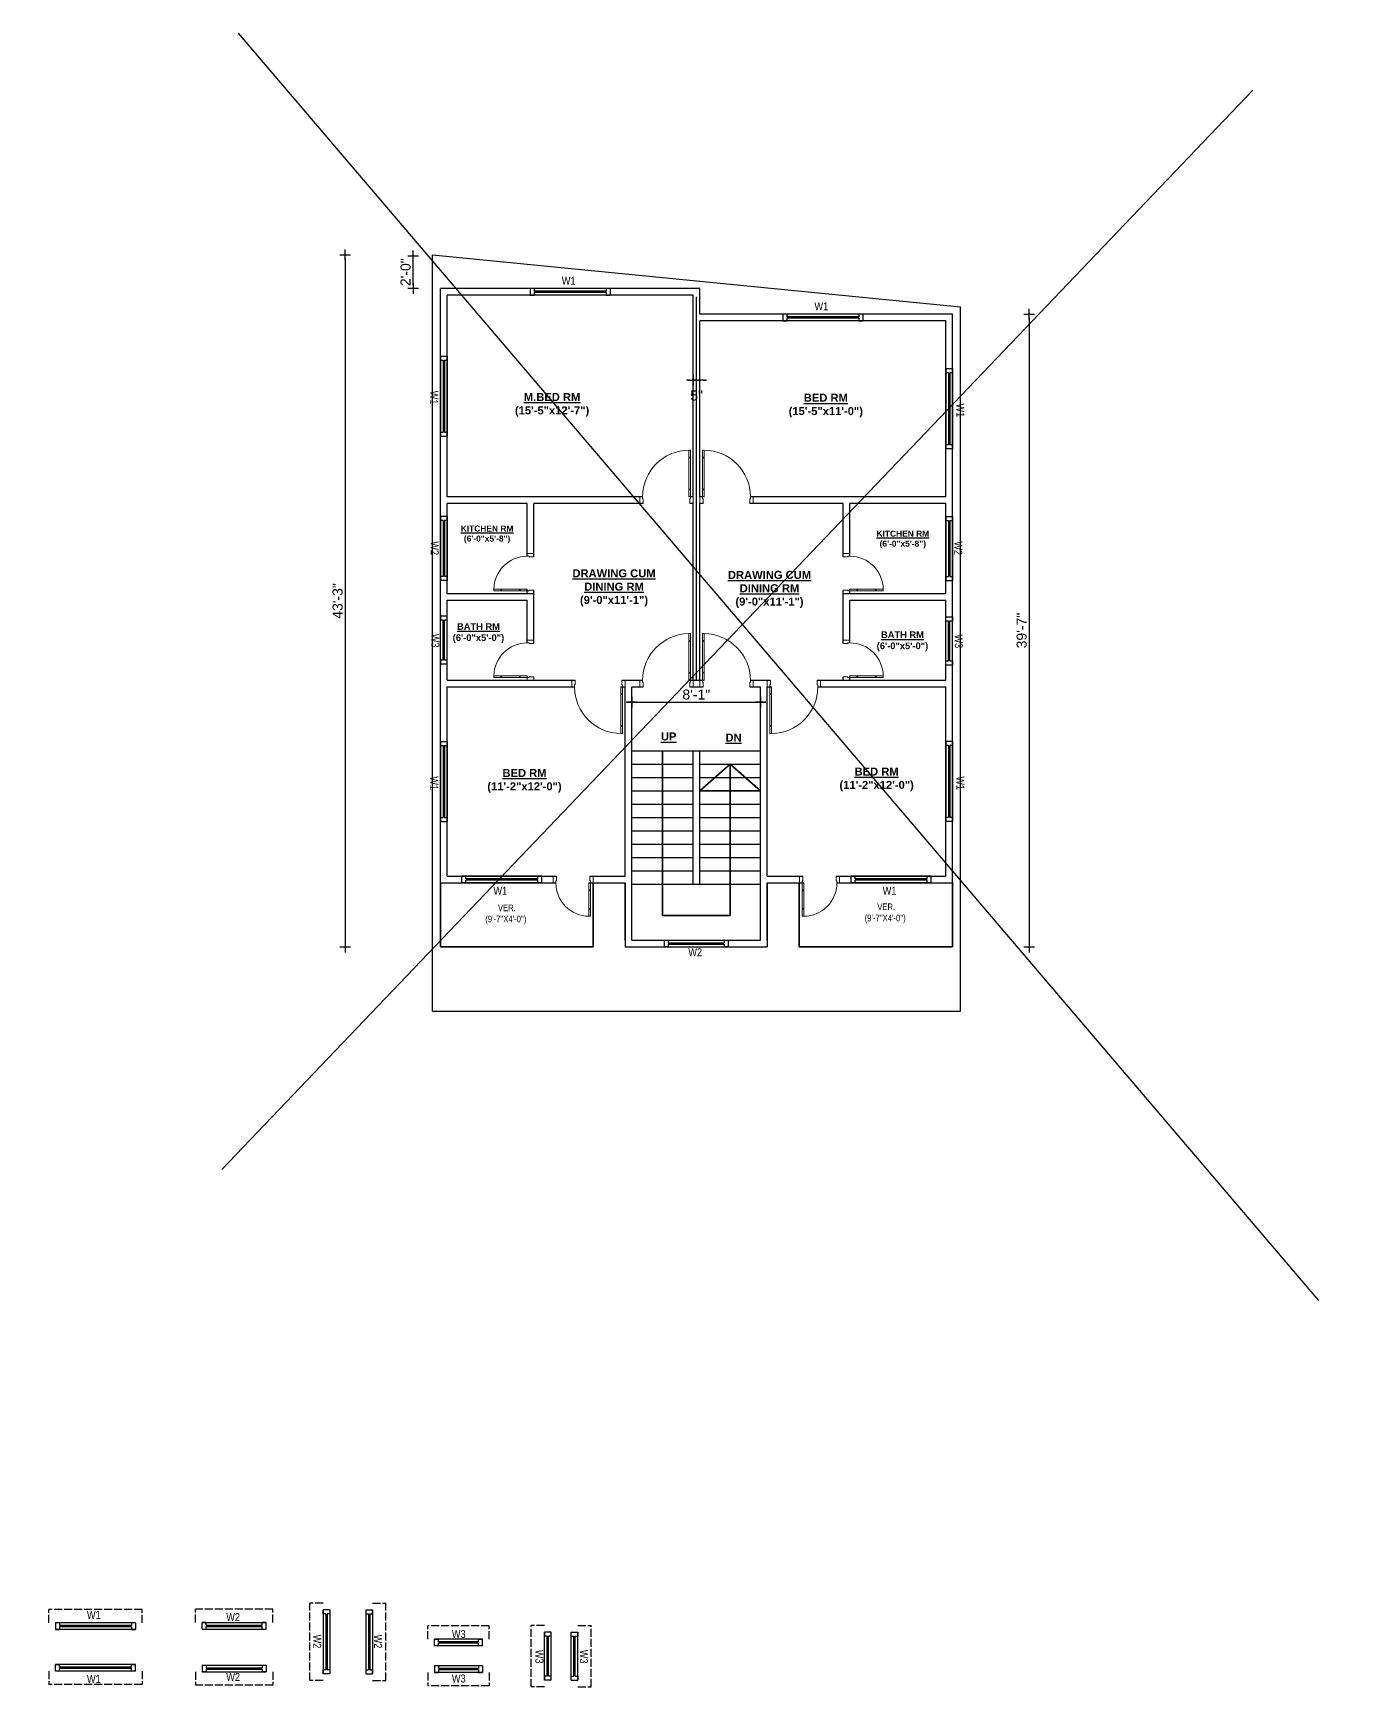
# Model space of a CAD drawing. Header units: inches. Extents: x -4010 to 92088, y -38563 to -1318.
# Drawn here: x 81017 to 81997, y -33959 to -32719 of the extents above; entities that cross this region are included whole.
import ezdxf

# ---------------------------------------------------------------- set-up
doc = ezdxf.new("R2010")
doc.units = ezdxf.units.IN
doc.header["$MEASUREMENT"] = 0
doc.header["$PDMODE"] = 99
doc.linetypes.add('ACAD_ISO02W100', pattern=[15, 12, -3])
for name, color, linetype, lineweight in [('1-FOUNDATION DIM', 31, 'Continuous', 5), ('door', 132, 'Continuous', 15), ('R0D', 1, 'Continuous', 35)]:
    doc.layers.add(name, color=color, linetype=linetype, lineweight=lineweight)
for name, color, linetype in [('Brick wall', 3, 'Continuous'), ('Rod', 1, 'Continuous'), ('SUN LIGHT', 8, 'ACAD_ISO02W100'), ('TEX', 7, 'Continuous'), ('wall', 3, 'Continuous'), ('WINDOOR', 7, 'Continuous')]:
    doc.layers.add(name, color=color, linetype=linetype)
doc.styles.add('ARIAL', font='arial.ttf')
doc.styles.get("Standard").update_dxf_attribs({"font": 'ARIALN.TTF'})
doc.dimstyles.new('3-8', dxfattribs={"dimscale": 1.25, "dimtxt": 6, "dimasz": 2, "dimexe": 0.18, "dimexo": 6, "dimgap": 0, "dimtad": 0, "dimdec": 0, "dimzin": 3, "dimdsep": 46, "dimlunit": 3, "dimtxsty": 'ARIAL', "dimblk": 'DD', "dimcen": 1, "dimse1": 1, "dimse2": 1, "dimclrd": 256, "dimclrt": 256, "dimadec": 0, "dimazin": 0, "dimtfac": 0.5, "dimtdec": 0, "dimtmove": 2, "dimatfit": 0, "dimfxl": 0.18, "dimtvp": 0.75, "dimfrac": 1, "dimtolj": 1, "dimtzin": 0, "dimarcsym": 0})

# ---------------------------------------------------------------- blocks, each defined once
blk = doc.blocks.new('DD')
for p, q in [((-1.6, 0), (1.6, 0)), ((0, 1.6), (0, -1.6))]:
    blk.add_line(p, q)
at = {"const_width": 0.3}
blk.add_lwpolyline([(-0.15, 0, 1), (0.15, 0, 1)], format="xyb", close=True, dxfattribs=at)
blk = doc.blocks.new('*D1272')
at = {"layer": 'Defpoints', "color": 0}
for p in [(81511.7, -32935), (81516.7, -32935), (81511.7, -32979.5)]:
    blk.add_point(p, dxfattribs=at)
at = {"layer": 'wall', "lineweight": -2}
for p, q in [((81509.2, -32979.5), (81506.7, -32979.5)), ((81516.7, -32979.5), (81511.7, -32979.5)), ((81519.2, -32979.5), (81521.7, -32979.5))]:
    blk.add_line(p, q, dxfattribs=at)
at = {"layer": 'wall', "lineweight": -2, "xscale": 2.5, "yscale": 2.5, "zscale": 2.5}
blk.add_blockref('DD', (81511.7, -32979.5), dxfattribs=at)
at = {"layer": 'wall', "lineweight": -2, "xscale": 2.5, "yscale": 2.5, "zscale": 2.5, "rotation": 180}
blk.add_blockref('DD', (81516.7, -32979.5), dxfattribs=at)
at = {"layer": 'wall', "insert": (81514.2, -32991.1), "char_height": 7.5, "attachment_point": 5, "style": 'ARIAL'}
blk.add_mtext('\\A1;5"', dxfattribs=at)
blk = doc.blocks.new('*D1273')
at = {"layer": 'Defpoints', "color": 0}
for p in [(81706.2, -32930), (81706.2, -33404.6), (81763.7, -33404.6)]:
    blk.add_point(p, dxfattribs=at)
at = {"layer": 'wall', "lineweight": -2}
blk.add_line((81763.7, -32932.5), (81763.7, -33402.1), dxfattribs=at)
at = {"layer": 'wall', "lineweight": -2, "xscale": 2.5, "yscale": 2.5, "zscale": 2.5}
for p, rotation in [((81763.7, -32930), 90), ((81763.7, -33404.6), 270)]:
    blk.add_blockref('DD', p, dxfattribs=dict(at, rotation=rotation))
at = {"layer": 'wall', "insert": (81758, -33167.3), "char_height": 7.5, "attachment_point": 5, "rotation": 90, "style": 'ARIAL'}
blk.add_mtext('\\A1;39\'-7"', dxfattribs=at)
blk = doc.blocks.new('*D1274')
at = {"layer": 'Defpoints', "color": 0}
for p in [(81316.2, -32885.6), (81250.8, -33404.6), (81322.2, -33404.6)]:
    blk.add_point(p, dxfattribs=at)
at = {"layer": 'wall', "lineweight": -2}
blk.add_line((81250.8, -32888.1), (81250.8, -33402.1), dxfattribs=at)
at = {"layer": 'wall', "lineweight": -2, "xscale": 2.5, "yscale": 2.5, "zscale": 2.5}
for p, rotation in [((81250.8, -32885.6), 90), ((81250.8, -33404.6), 270)]:
    blk.add_blockref('DD', p, dxfattribs=dict(at, rotation=rotation))
at = {"layer": 'wall', "insert": (81245, -33145.1), "char_height": 7.5, "attachment_point": 5, "rotation": 90, "style": 'ARIAL'}
blk.add_mtext('\\A1;43\'-3"', dxfattribs=at)
blk = doc.blocks.new('*D1275')
at = {"layer": 'Defpoints', "color": 0}
for p in [(81301.8, -32886.4), (81324.6, -32886.4), (81322.2, -32910.9)]:
    blk.add_point(p, dxfattribs=at)
at = {"layer": 'wall', "lineweight": -2}
blk.add_line((81301.8, -32908.4), (81301.8, -32888.9), dxfattribs=at)
at = {"layer": 'wall', "lineweight": -2, "xscale": 2.5, "yscale": 2.5, "zscale": 2.5}
for p, rotation in [((81301.8, -32886.4), 90), ((81301.8, -32910.9), 270)]:
    blk.add_blockref('DD', p, dxfattribs=dict(at, rotation=rotation))
at = {"layer": 'wall', "insert": (81296, -32898.6), "char_height": 7.5, "attachment_point": 5, "rotation": 90, "style": 'ARIAL'}
blk.add_mtext('\\A1;2\'-0"', dxfattribs=at)
blk = doc.blocks.new('W-1')
at = {"layer": 'WINDOOR'}
for p, q in [((-60, 0), (-60, -5)), ((-60, 0), (-57, 0)), ((-60, 0), (0, 0)), ((-57, 0), (-57, -2)), ((-3, 0), (-3, -2)), ((0, 0), (0, -5)), ((-57, -5), (-60, -5)), ((-60, -5), (0, -5)), ((-57, -2), (-3, -2)), ((-57, -3), (-57, -5)), ((-57, -3), (-3, -3)), ((-56, -2), (-56, -3)), ((-4, -2), (-4, -3)), ((-3, -3), (-3, -5)), ((0, -5), (-3, -5))]:
    blk.add_line(p, q, dxfattribs=at)
blk = doc.blocks.new('W-3FT')
at = {"layer": 'WINDOOR'}
for p, q in [((-36, 0), (-36, -5)), ((-36, 0), (-33, 0)), ((-36, 0), (0, 0)), ((-33, 0), (-33, -2)), ((-3, 0), (-3, -2)), ((0, 0), (0, -5)), ((-33, -5), (-36, -5)), ((-36, -5), (0, -5)), ((-33, -2), (-3, -2)), ((-33, -3), (-33, -5)), ((-33, -3), (-3, -3)), ((-32, -2), (-32, -3)), ((-4, -2), (-4, -3)), ((-3, -3), (-3, -5)), ((0, -5), (-3, -5))]:
    blk.add_line(p, q, dxfattribs=at)
blk = doc.blocks.new("Windoo 4'")
at = {"layer": 'WINDOOR'}
for p, q in [((24, 5), (-24, 5)), ((-24, 5), (-24, 0)), ((24, 0), (-24, 0)), ((-24, 0), (-21, 0)), ((-21, 5), (-21, 3)), ((21, 3), (-21, 3)), ((21, 2), (-21, 2)), ((-21, 2), (-21, 0)), ((-20, 3), (-20, 2)), ((20, 3), (20, 2)), ((24, 5), (21, 5)), ((21, 5), (21, 3)), ((21, 2), (21, 0)), ((21, 0), (24, 0)), ((24, 5), (24, 0))]:
    blk.add_line(p, q, dxfattribs=at)
blk = doc.blocks.new('D40')
at = {"layer": 'door'}
for p, q in [((2, 5), (2, 40)), ((3.2, 40), (2, 40)), ((3.2, 5), (3.2, 40)), ((2.4, 34), (2, 34)), ((2.4, 34), (2.4, 34.7)), ((2.9, 34.7), (2.4, 34.7)), ((2.9, 34), (2.9, 34.7)), ((3.2, 34), (2.9, 34)), ((0, 0), (0, 5)), ((0, 5), (2, 5)), ((2.5, 0), (0, 0)), ((2, 11), (2.4, 11)), ((2, 5), (2, 3.5)), ((2, 5), (3.2, 5)), ((2, 3.5), (2.5, 3.5)), ((2.4, 10.2), (2.4, 11)), ((2.4, 10.2), (2.9, 10.2)), ((2.5, 3.5), (2.5, 0)), ((2.9, 10.2), (2.9, 11)), ((2.9, 11), (3.2, 11)), ((38, 3.5), (37.5, 3.5)), ((37.5, 3.5), (37.5, 0)), ((37.5, 0), (40, 0)), ((40, 5), (38, 5)), ((38, 5), (38, 3.5)), ((40, 0), (40, 5))]:
    blk.add_line(p, q, dxfattribs=at)
blk.add_arc((2.9, 4.9), 35.1, 0.2318, 89.393, dxfattribs=at)
blk = doc.blocks.new('D30')
at = {"layer": 'door'}
for p, q in [((2, 5), (2, 30)), ((3.2, 30), (2, 30)), ((3.2, 5), (3.2, 30)), ((2.4, 24), (2, 24)), ((2.4, 24), (2.4, 24.7)), ((2.9, 24.7), (2.4, 24.7)), ((2.9, 24), (2.9, 24.7)), ((3.2, 24), (2.9, 24)), ((0, 0), (0, 5)), ((0, 5), (2, 5)), ((2.5, 0), (0, 0)), ((2, 11), (2.4, 11)), ((2, 5), (2, 3.5)), ((2, 5), (3.2, 5)), ((2, 3.5), (2.5, 3.5)), ((2.4, 10.2), (2.4, 11)), ((2.4, 10.2), (2.9, 10.2)), ((2.5, 3.5), (2.5, 0)), ((2.9, 10.2), (2.9, 11)), ((2.9, 11), (3.2, 11)), ((28, 3.5), (27.5, 3.5)), ((27.5, 3.5), (27.5, 0)), ((27.5, 0), (30, 0)), ((30, 5), (28, 5)), ((28, 5), (28, 3.5)), ((30, 0), (30, 5))]:
    blk.add_line(p, q, dxfattribs=at)
blk.add_arc((2.9, 4.9), 25.1, 0.3204, 89.1727, dxfattribs=at)
blk = doc.blocks.new('*D1276')
at = {"layer": 'Defpoints', "color": 0}
for p in [(81465.7, -33209.6), (81562.2, -33209.6), (81562.2, -33221)]:
    blk.add_point(p, dxfattribs=at)
at = {"layer": 'R0D', "lineweight": -2}
blk.add_line((81468.2, -33221), (81559.7, -33221), dxfattribs=at)
at = {"layer": 'R0D', "lineweight": -2, "xscale": 2.5, "yscale": 2.5, "zscale": 2.5, "rotation": 180}
blk.add_blockref('DD', (81465.7, -33221), dxfattribs=at)
at = {"layer": 'R0D', "lineweight": -2, "xscale": 2.5, "yscale": 2.5, "zscale": 2.5}
blk.add_blockref('DD', (81562.2, -33221), dxfattribs=at)
at = {"layer": 'R0D', "insert": (81514, -33215.3), "char_height": 7.5, "attachment_point": 5, "style": 'ARIAL'}
blk.add_mtext('\\A1;8\'-1"', dxfattribs=at)
blk = doc.blocks.new('*D1277')
at = {"layer": 'Defpoints', "color": 0}
for p in [(81465.7, -33209.6), (70093, -33399.6), (70106.6, -33399.6)]:
    blk.add_point(p, dxfattribs=at)
at = {"layer": 'R0D', "lineweight": -2}
blk.add_line((70106.6, -33212.1), (70106.6, -33397.1), dxfattribs=at)
at = {"layer": 'R0D', "lineweight": -2, "xscale": 2.5, "yscale": 2.5, "zscale": 2.5}
for p, rotation in [((70106.6, -33209.6), 90), ((70106.6, -33399.6), 270)]:
    blk.add_blockref('DD', p, dxfattribs=dict(at, rotation=rotation))
at = {"layer": 'R0D', "insert": (70100.8, -33304.6), "char_height": 7.5, "attachment_point": 5, "rotation": 90, "style": 'ARIAL'}
blk.add_mtext('\\A1;15\'-10"', dxfattribs=at)
blk = doc.blocks.new('*D1279')
at = {"layer": 'Defpoints', "color": 0}
for p in [(82310.8, -33257.6), (70093, -33447.6), (70106.6, -33447.6)]:
    blk.add_point(p, dxfattribs=at)
at = {"layer": 'R0D', "lineweight": -2}
blk.add_line((70106.6, -33260.1), (70106.6, -33445.1), dxfattribs=at)
at = {"layer": 'R0D', "lineweight": -2, "xscale": 2.5, "yscale": 2.5, "zscale": 2.5}
for p, rotation in [((70106.6, -33257.6), 90), ((70106.6, -33447.6), 270)]:
    blk.add_blockref('DD', p, dxfattribs=dict(at, rotation=rotation))
at = {"layer": 'R0D', "insert": (70100.8, -33352.6), "char_height": 7.5, "attachment_point": 5, "rotation": 90, "style": 'ARIAL'}
blk.add_mtext('\\A1;15\'-10"', dxfattribs=at)
blk = doc.blocks.new('*D1281')
at = {"layer": 'Defpoints', "color": 0}
for p in [(91569.9, -32871.4), (72377.3, -33015.4), (91610.9, -33015.4)]:
    blk.add_point(p, dxfattribs=at)
at = {"layer": 'Rod', "lineweight": -2}
blk.add_line((91610.9, -32873.9), (91610.9, -33012.9), dxfattribs=at)
at = {"layer": 'Rod', "lineweight": -2, "xscale": 2.5, "yscale": 2.5, "zscale": 2.5}
for p, rotation in [((91610.9, -32871.4), 90), ((91610.9, -33015.4), 270)]:
    blk.add_blockref('DD', p, dxfattribs=dict(at, rotation=rotation))
at = {"layer": 'Rod', "insert": (91605.1, -32943.4), "char_height": 7.5, "attachment_point": 5, "rotation": 90, "style": 'ARIAL'}
blk.add_mtext('\\A1;12\'-0"', dxfattribs=at)
blk = doc.blocks.new('*D1305')
at = {"layer": 'Defpoints', "color": 0}
for p in [(84882.7, -33079), (84924.6, -33079), (73551.9, -33243.6)]:
    blk.add_point(p, dxfattribs=at)
at = {"layer": 'Rod', "lineweight": -2}
blk.add_line((84882.7, -33241.1), (84882.7, -33081.5), dxfattribs=at)
at = {"layer": 'Rod', "lineweight": -2, "xscale": 2.5, "yscale": 2.5, "zscale": 2.5}
for p, rotation in [((84882.7, -33079), 90), ((84882.7, -33243.6), 270)]:
    blk.add_blockref('DD', p, dxfattribs=dict(at, rotation=rotation))
at = {"layer": 'Rod', "insert": (84877, -33161.3), "char_height": 7.5, "attachment_point": 5, "rotation": 90, "style": 'ARIAL'}
blk.add_mtext('\\A1;13\'-9"', dxfattribs=at)
blk = doc.blocks.new('*D1308')
at = {"layer": 'Defpoints', "color": 0}
for p in [(73935.9, -33079), (73985.1, -33243.6), (85308.6, -33243.6)]:
    blk.add_point(p, dxfattribs=at)
at = {"layer": 'Rod', "lineweight": -2}
blk.add_line((73985.1, -33081.5), (73985.1, -33241.1), dxfattribs=at)
at = {"layer": 'Rod', "lineweight": -2, "xscale": 2.5, "yscale": 2.5, "zscale": 2.5}
for p, rotation in [((73985.1, -33079), 90), ((73985.1, -33243.6), 270)]:
    blk.add_blockref('DD', p, dxfattribs=dict(at, rotation=rotation))
at = {"layer": 'Rod', "insert": (73979.4, -33161.3), "char_height": 7.5, "attachment_point": 5, "rotation": 90, "style": 'ARIAL'}
blk.add_mtext('\\A1;13\'-9"', dxfattribs=at)
blk = doc.blocks.new('*D1310')
at = {"layer": 'Defpoints', "color": 0}
for p in [(85308.6, -32935), (73935.9, -33399.6), (85387.5, -33399.6)]:
    blk.add_point(p, dxfattribs=at)
at = {"layer": 'Rod', "lineweight": -2}
blk.add_line((85387.5, -32937.5), (85387.5, -33397.1), dxfattribs=at)
at = {"layer": 'Rod', "lineweight": -2, "xscale": 2.5, "yscale": 2.5, "zscale": 2.5}
for p, rotation in [((85387.5, -32935), 90), ((85387.5, -33399.6), 270)]:
    blk.add_blockref('DD', p, dxfattribs=dict(at, rotation=rotation))
at = {"layer": 'Rod', "insert": (85381.7, -33167.3), "char_height": 7.5, "attachment_point": 5, "rotation": 90, "style": 'ARIAL'}
blk.add_mtext('\\A1;38\'-9"', dxfattribs=at)
blk = doc.blocks.new('*D1312')
at = {"layer": 'Defpoints', "color": 0}
for p in [(87548.3, -32930), (76175.6, -33452.6), (87573.4, -33452.6)]:
    blk.add_point(p, dxfattribs=at)
at = {"layer": 'Rod', "lineweight": -2}
blk.add_line((87573.4, -32932.5), (87573.4, -33450.1), dxfattribs=at)
at = {"layer": 'Rod', "lineweight": -2, "xscale": 2.5, "yscale": 2.5, "zscale": 2.5}
for p, rotation in [((87573.4, -32930), 90), ((87573.4, -33452.6), 270)]:
    blk.add_blockref('DD', p, dxfattribs=dict(at, rotation=rotation))
at = {"layer": 'Rod', "insert": (87567.7, -33191.3), "char_height": 7.5, "attachment_point": 5, "rotation": 90, "style": 'ARIAL'}
blk.add_mtext('\\A1;43\'-7"', dxfattribs=at)

msp = doc.modelspace()

# ---------------------------------------------------------------- linework, layer by layer
at = {"layer": 'R0D'}
for p, q in [((81488.709, -33267.564), (81488.709, -33257.564)), ((81488.709, -33257.564), (81488.709, -33357.564)), ((81539.459, -33267.564), (81516.709, -33287.564)), ((81539.459, -33267.564), (81539.459, -33380.825)), ((81562.209, -33287.564), (81539.459, -33267.564)), ((81516.709, -33287.564), (81562.209, -33287.564)), ((81539.459, -33337.564), (81539.459, -33380.172)), ((81322.209, -33356.564), (81322.209, -33404.564)), ((81436.709, -33404.564), (81436.709, -33356.564)), ((81488.709, -33357.564), (81488.709, -33380.825)), ((81591.209, -33356.564), (81591.209, -33404.564)), ((81706.209, -33404.564), (81706.209, -33355.829)), ((81488.709, -33380.825), (81539.459, -33380.825)), ((81322.209, -33404.564), (81436.709, -33404.564)), ((81591.209, -33404.564), (81706.209, -33404.564))]:
    msp.add_line(p, q, dxfattribs=at)
at = {"layer": 'Rod'}
for p, q in [((81170.434, -32719.305), (81980.565, -33669.51)), ((81931.466, -32762.217), (81158.159, -33571.425))]:
    msp.add_line(p, q, dxfattribs=at)
at = {"layer": 'SUN LIGHT', "linetype": 'ACAD_ISO02W100', "ltscale": 0.5}
for p, q in [((81028.362, -33911.282), (81028.362, -33901.282)), ((81098.362, -33901.282), (81028.362, -33901.282)), ((81098.362, -33911.282), (81098.362, -33901.282)), ((81196.459, -33900.984), (81138.459, -33900.984)), ((81138.459, -33910.984), (81138.459, -33900.984)), ((81196.459, -33910.984), (81196.459, -33900.984)), ((81224.086, -33954.542), (81224.086, -33896.542)), ((81234.086, -33896.542), (81224.086, -33896.542)), ((81271.113, -33896.542), (81281.113, -33896.542)), ((81281.113, -33954.542), (81281.113, -33896.542)), ((81358.565, -33913.649), (81312.565, -33913.649)), ((81312.565, -33923.649), (81312.565, -33913.649)), ((81358.565, -33923.649), (81358.565, -33913.649)), ((81390.264, -33959.366), (81390.264, -33913.366)), ((81400.264, -33913.366), (81390.264, -33913.366)), ((81425.145, -33913.366), (81435.145, -33913.366)), ((81435.145, -33959.366), (81435.145, -33913.366)), ((81028.362, -33947.576), (81028.362, -33957.576)), ((81098.362, -33947.576), (81098.362, -33957.576)), ((81138.459, -33948.011), (81138.459, -33958.011)), ((81196.459, -33948.011), (81196.459, -33958.011)), ((81312.565, -33948.529), (81312.565, -33958.529)), ((81358.565, -33948.529), (81358.565, -33958.529)), ((81098.362, -33957.576), (81028.362, -33957.576)), ((81196.459, -33958.011), (81138.459, -33958.011)), ((81234.086, -33954.542), (81224.086, -33954.542)), ((81271.113, -33954.542), (81281.113, -33954.542)), ((81358.565, -33958.529), (81312.565, -33958.529)), ((81400.264, -33959.366), (81390.264, -33959.366)), ((81425.145, -33959.366), (81435.145, -33959.366))]:
    msp.add_line(p, q, dxfattribs=at)
at = {"layer": 'wall'}
for p, q in [((81316.209, -33452.564), (81316.209, -32885.564)), ((81316.209, -32885.564), (81712.209, -32924.564)), ((81322.209, -33404.564), (81322.209, -32910.876)), ((81516.709, -32910.876), (81322.209, -32910.876)), ((81516.709, -32930.031), (81516.709, -32910.876)), ((81327.209, -33067.031), (81327.209, -32915.876)), ((81511.709, -32915.876), (81327.209, -32915.876)), ((81511.709, -33067.031), (81511.709, -32915.876)), ((81514.209, -33204.564), (81514.209, -32917.122)), ((81706.209, -32930.031), (81516.709, -32930.031)), ((81701.209, -32935.031), (81516.709, -32935.031)), ((81516.709, -33067.031), (81516.709, -32935.031)), ((81701.209, -33067.031), (81701.209, -32935.031)), ((81706.209, -33404.564), (81706.209, -32930.031)), ((81712.209, -33452.564), (81712.209, -32924.564)), ((81473.709, -33067.031), (81327.209, -33067.031)), ((81327.209, -33139.564), (81327.209, -33072.031)), ((81387.209, -33072.031), (81327.209, -33072.031)), ((81387.209, -33111.564), (81387.209, -33072.031)), ((81392.209, -33112.064), (81392.209, -33072.031)), ((81474.209, -33072.031), (81392.209, -33072.031)), ((81511.709, -33067.031), (81508.459, -33067.031)), ((81511.709, -33072.031), (81509.209, -33072.031)), ((81511.709, -33204.564), (81511.709, -33072.031)), ((81519.933, -33067.031), (81516.709, -33067.031)), ((81519.183, -33072.031), (81516.709, -33072.031)), ((81516.709, -33204.564), (81516.709, -33072.031)), ((81624.209, -33072.031), (81554.183, -33072.031)), ((81701.209, -33067.031), (81554.683, -33067.031)), ((81624.209, -33112.064), (81624.209, -33072.031)), ((81629.209, -33111.564), (81629.209, -33072.031)), ((81701.209, -33072.031), (81629.209, -33072.031)), ((81701.209, -33139.564), (81701.209, -33072.031)), ((81327.209, -33139.564), (81392.209, -33139.564)), ((81327.209, -33144.564), (81387.209, -33144.564)), ((81327.209, -33204.564), (81327.209, -33144.564)), ((81387.209, -33139.564), (81387.209, -33136.314)), ((81387.209, -33176.564), (81387.209, -33144.564)), ((81392.209, -33177.064), (81392.209, -33137.064)), ((81624.209, -33177.064), (81624.209, -33137.064)), ((81624.209, -33139.564), (81701.209, -33139.564)), ((81629.209, -33139.564), (81629.209, -33136.314)), ((81629.209, -33144.564), (81701.209, -33144.564)), ((81629.209, -33176.564), (81629.209, -33144.564)), ((81701.209, -33204.564), (81701.209, -33144.564)), ((81327.209, -33204.564), (81423.209, -33204.564)), ((81458.209, -33204.564), (81473.709, -33204.564)), ((81508.459, -33204.564), (81519.933, -33204.564)), ((81554.683, -33204.564), (81569.709, -33204.564)), ((81604.709, -33204.564), (81701.209, -33204.564)), ((81624.209, -33204.564), (81624.209, -33202.064)), ((81629.209, -33204.564), (81629.209, -33201.314)), ((81327.209, -33209.564), (81422.709, -33209.564)), ((81327.209, -33351.564), (81327.209, -33209.564)), ((81457.459, -33209.564), (81460.709, -33209.564)), ((81460.709, -33351.564), (81460.709, -33209.564)), ((81465.709, -33209.564), (81474.209, -33209.564)), ((81465.709, -33399.564), (81465.709, -33209.564)), ((81509.209, -33209.564), (81519.183, -33209.564)), ((81554.183, -33209.564), (81562.209, -33209.564)), ((81562.209, -33399.564), (81562.209, -33209.564)), ((81567.209, -33209.564), (81570.459, -33209.564)), ((81567.209, -33351.564), (81567.209, -33209.564)), ((81605.209, -33209.564), (81701.209, -33209.564)), ((81701.209, -33351.564), (81701.209, -33209.564)), ((81465.709, -33257.564), (81562.209, -33257.564)), ((81511.709, -33357.564), (81511.709, -33257.564)), ((81516.709, -33357.564), (81516.709, -33257.564)), ((81465.709, -33267.564), (81511.709, -33267.564)), ((81516.709, -33267.564), (81562.209, -33267.564)), ((81465.709, -33277.564), (81511.709, -33277.564)), ((81516.709, -33277.564), (81562.209, -33277.564)), ((81465.709, -33287.564), (81511.709, -33287.564)), ((81516.709, -33287.564), (81562.209, -33287.564)), ((81465.709, -33297.564), (81511.709, -33297.564)), ((81465.709, -33307.564), (81511.709, -33307.564)), ((81516.709, -33297.564), (81562.209, -33297.564)), ((81516.709, -33307.564), (81562.209, -33307.564)), ((81465.709, -33317.564), (81511.709, -33317.564)), ((81516.709, -33317.564), (81562.209, -33317.564)), ((81465.709, -33327.564), (81511.709, -33327.564)), ((81516.709, -33327.564), (81562.209, -33327.564)), ((81465.709, -33337.564), (81511.709, -33337.564)), ((81516.709, -33337.564), (81562.209, -33337.564)), ((81322.209, -33356.564), (81408.709, -33356.564)), ((81327.209, -33351.564), (81409.209, -33351.564)), ((81433.459, -33356.564), (81460.709, -33356.564)), ((81434.209, -33351.564), (81460.709, -33351.564)), ((81436.709, -33356.564), (81436.709, -33404.564)), ((81460.709, -33399.564), (81460.709, -33356.564)), ((81460.709, -33356.564), (81460.709, -33404.564)), ((81465.709, -33347.564), (81511.709, -33347.564)), ((81465.709, -33357.564), (81562.209, -33357.564)), ((81516.709, -33347.564), (81562.209, -33347.564)), ((81567.209, -33351.564), (81593.952, -33351.564)), ((81567.209, -33356.564), (81594.702, -33356.564)), ((81567.209, -33399.564), (81567.209, -33356.564)), ((81567.209, -33356.564), (81567.209, -33404.564)), ((81591.209, -33356.564), (81591.209, -33404.564)), ((81618.952, -33351.564), (81701.209, -33351.564)), ((81619.452, -33356.564), (81706.209, -33356.564)), ((81322.209, -33404.564), (81436.709, -33404.564)), ((81322.209, -33404.564), (81436.709, -33404.564)), ((81460.709, -33404.564), (81567.209, -33404.564)), ((81460.709, -33404.564), (81567.209, -33404.564)), ((81465.709, -33399.564), (81467.209, -33399.564)), ((81465.709, -33399.564), (81562.209, -33399.564)), ((81561.209, -33399.564), (81562.209, -33399.564)), ((81591.209, -33404.564), (81706.209, -33404.564)), ((81591.209, -33404.564), (81706.209, -33404.564)), ((81316.209, -33452.564), (81712.209, -33452.564))]:
    msp.add_line(p, q, dxfattribs=at)

# ---------------------------------------------------------------- block references
at = {"layer": '1-FOUNDATION DIM', "xscale": -1}
for p in [(81511.709, -33072.031), (81511.709, -33209.564)]:
    msp.add_blockref('D40', p, dxfattribs=at)
at = {"layer": '1-FOUNDATION DIM'}
for p in [(81516.683, -33072.031), (81516.683, -33209.564)]:
    msp.add_blockref('D40', p, dxfattribs=at)
for name, p, rotation in [('D30', (81392.209, -33139.564), 90), ('D30', (81392.209, -33204.564), 90), ('D40', (81460.709, -33204.564), 180), ('D30', (81436.709, -33351.564), 180)]:
    msp.add_blockref(name, p, dxfattribs=dict(at, rotation=rotation))
at = {"layer": '1-FOUNDATION DIM', "xscale": -1}
for name, p, rotation in [('D30', (81624.209, -33139.564), 270), ('D30', (81624.209, -33204.564), 270), ('D40', (81567.209, -33204.564), 180), ('D30', (81591.452, -33351.564), 180)]:
    msp.add_blockref(name, p, dxfattribs=dict(at, rotation=rotation))
at = {"layer": 'Brick wall', "xscale": -1, "rotation": 270}
for name, p in [("Windoo 4'", (81322.209, -33105.797)), ('W-3FT', (81327.209, -33156.564)), ("Windoo 4'", (81234.086, -33925.542)), ('W-3FT', (81405.264, -33918.366))]:
    msp.add_blockref(name, p, dxfattribs=at)
at = {"layer": 'Brick wall'}
for name, p, rotation in [("Windoo 4'", (81706.209, -33105.797), 90), ('W-3FT', (81701.209, -33157.085), 90), ("Windoo 4'", (81271.113, -33925.542), 90), ("Windoo 4'", (81167.459, -33910.984), 180), ('W-3FT', (81317.565, -33928.649), 180), ('W-3FT', (81420.145, -33918.366), 90)]:
    msp.add_blockref(name, p, dxfattribs=dict(at, rotation=rotation))
at = {"layer": 'Brick wall', "xscale": -1}
for name, p in [("Windoo 4'", (81513.959, -33404.564)), ("Windoo 4'", (81167.459, -33948.011)), ('W-3FT', (81317.565, -33943.529))]:
    msp.add_blockref(name, p, dxfattribs=at)
at = {"layer": 'WINDOOR', "ltscale": 10, "xscale": -1}
for p in [(81389.459, -32910.876), (81578.959, -32930.031), (81033.362, -33911.282)]:
    msp.add_blockref('W-1', p, dxfattribs=at)
at = {"layer": 'WINDOOR', "ltscale": 10, "xscale": -1, "rotation": 90}
for p in [(81322.209, -33021.453), (81322.209, -33310.564)]:
    msp.add_blockref('W-1', p, dxfattribs=at)
at = {"layer": 'WINDOOR', "ltscale": 10}
for p, rotation in [((81706.209, -33031.031), 270), ((81706.209, -33310.564), 270), ((81338.209, -33356.564), 180), ((81630.08, -33356.564), 180), ((81033.362, -33947.576), 180)]:
    msp.add_blockref('W-1', p, dxfattribs=dict(at, rotation=rotation))

# ---------------------------------------------------------------- texts
at = {"layer": 'TEX', "linetype": 'ByBlock'}
for s, insert, char_height, width, attachment_point in [('{\\fArial Narrow|b0|i0|c0|p34;W1}', (81423.448, -32902.024), 6, 18.77154, 3), ('{\\fArial Narrow|b0|i0|c0|p34;W1}', (81612.948, -32921.18), 6, 18.77154, 3), ('{\\fArial Narrow|b0|i0|c0|p34;W1}', (81372.198, -33365.415), 6, 18.77154, 9), ('{\\fArial Narrow|b0|i0|c0|p34;W1}', (81664.069, -33365.415), 6, 18.77154, 9), (" VER.\\P(9'-7''X4'-0'')", (81371.164, -33387.55), 5, 75.17356, 8), (" VER.\\P(9'-7''X4'-0'')", (81655.645, -33386.784), 5, 75.17356, 8), ('W2', (81518.304, -33405.461), 6, 18.77154, 3), ('{\\fArial Narrow|b0|i0|c0|p34;W1}', (81067.351, -33902.431), 6, 18.77154, 3), ('W2', (81171.804, -33904.01), 6, 18.77154, 3), ('W3', (81341.022, -33916.648), 6, 18.77154, 3), ('{\\fArial Narrow|b0|i0|c0|p34;W1}', (81067.351, -33956.427), 6, 18.77154, 9), ('W2', (81171.804, -33948.908), 6, 18.77154, 3), ('W3', (81341.022, -33950.057), 6, 18.77154, 3)]:
    msp.add_mtext(s, dxfattribs=dict(at, insert=insert, char_height=char_height, width=width, attachment_point=attachment_point))
at = {"layer": 'TEX', "linetype": 'ByBlock', "char_height": 6, "width": 18.77154, "rotation": 270}
for s, insert, attachment_point in [('{\\fArial Narrow|b0|i0|c0|p34;W1}', (81314.454, -32987.464), 7), ('{\\fArial Narrow|b0|i0|c0|p34;W1}', (81715.06, -32997.042), 1), ('W2', (81320.845, -33100.402), 1), ('W2', (81713.454, -33100.402), 1), ('W3', (81315.208, -33180.02), 9), ('W3', (81707.736, -33180.541), 9), ('{\\fArial Narrow|b0|i0|c0|p34;W1}', (81314.454, -33276.574), 7), ('{\\fArial Narrow|b0|i0|c0|p34;W1}', (81715.06, -33276.574), 1), ('W2', (81232.723, -33920.146), 1), ('W2', (81278.358, -33920.146), 1), ('W3', (81393.264, -33941.822), 9), ('W3', (81426.672, -33941.822), 9)]:
    msp.add_mtext(s, dxfattribs=dict(at, insert=insert, attachment_point=attachment_point))
at = {"layer": 'TEX', "width": 86.60934, "attachment_point": 5}
for s, insert, char_height in [('{\\fArial|b1|i0|c0|p34;\\LM.BED RM \\P\\l(15\'-5"x12\'-7")}', (81405.857, -32998.11), 6), ('{\\fArial|b1|i0|c0|p34;\\LBED RM \\P\\l(15\'-5"x11\'-0")}', (81611.128, -32998.633), 6), ('{\\fArial|b1|i0|c0|p34;\\LKITCHEN RM\\P\\l(6\'-0"x5\'-8")}', (81357.112, -33095.22), 4.5), ('{\\fArial|b1|i0|c0|p34;\\LKITCHEN RM\\P\\l(6\'-0"x5\'-8")}', (81668.868, -33099.058), 4.5), ('{\\fArial|b1|i0|c0|p34;\\LDRAWING CUM DINING RM \\P\\l(9\'-0"x11\'-1")}', (81452.305, -33135.27), 6), ('{\\fArial|b1|i0|c0|p34;\\LDRAWING CUM DINING RM \\P\\l(9\'-0"x11\'-1")}', (81568.903, -33136.462), 6), ('{\\fArial|b1|i0|c0|p34;\\LBATH RM\\P\\l(6\'-0"x5\'-0")}', (81350.657, -33169.195), 5), ('{\\fArial|b1|i0|c0|p34;\\LBATH RM\\P\\l(6\'-0"x5\'-0")}', (81668.618, -33175.342), 5), ('{\\fArial|b1|i0|c0|p34;\\LUP}', (81493.284, -33246.729), 6), ('{\\fArial|b1|i0|c0|p34;\\LDN}', (81541.946, -33247.56), 6), ('{\\fArial|b1|i0|c0|p34;\\LBED RM \\P\\l(11\'-2"x12\'-0")}', (81649.236, -33278.931), 6), ('{\\fArial|b1|i0|c0|p34;\\LBED RM \\P\\l(11\'-2"x12\'-0")}', (81385.155, -33280.01), 6)]:
    msp.add_mtext(s, dxfattribs=dict(at, insert=insert, char_height=char_height))

# ---------------------------------------------------------------- dimensions: what is measured, and where the dimension line sits
at = {"layer": 'R0D'}
for base, p1, p2, picture, middle in [((70106.556, -33399.564), (81465.709, -33209.564), (70093.026, -33399.564), '*D1277', (70100.812, -33304.564)), ((70106.556, -33447.564), (82310.844, -33257.564), (70093.026, -33447.564), '*D1279', (70100.812, -33352.564))]:
    dim = msp.add_linear_dim(base=base, p1=p1, p2=p2, angle=90, dimstyle='3-8', dxfattribs=at)
    dim.commit()
    dim.dimension.update_dxf_attribs({"geometry": picture, "text_midpoint": middle})
dim = msp.add_linear_dim(base=(81562.208861642, -33221.033683761), p1=(81465.708861642, -33209.563711507), p2=(81562.208861642, -33209.563711507), dimstyle='3-8', dxfattribs=at)
dim.commit()
dim.dimension.update_dxf_attribs({"geometry": '*D1276', "text_midpoint": (81513.958861642, -33215.289737649)})
at = {"layer": 'Rod'}
for base, p1, p2, picture, middle in [((91610.879, -33015.36), (91569.871, -32871.36), (72377.328, -33015.36), '*D1281', (91605.135, -32943.36)), ((85387.491, -33399.564), (85308.608, -32935.031), (73935.926, -33399.564), '*D1310', (85381.744, -33167.297)), ((87573.442, -33452.564), (87548.278, -32930.031), (76175.595, -33452.564), '*D1312', (87567.694, -33191.297)), ((84882.721, -33078.995), (73551.926, -33243.564), (84924.608, -33078.995), '*D1305', (84876.973, -33161.28)), ((73985.099, -33243.564), (73935.926, -33078.995), (85308.608, -33243.564), '*D1308', (73979.351, -33161.28))]:
    dim = msp.add_linear_dim(base=base, p1=p1, p2=p2, angle=90, dimstyle='3-8', dxfattribs=at)
    dim.commit()
    dim.dimension.update_dxf_attribs({"geometry": picture, "text_midpoint": middle})
at = {"layer": 'wall'}
for base, p1, p2, picture, middle in [((81250.777, -33404.564), (81316.209, -32885.564), (81322.209, -33404.564), '*D1274', (81245.03, -33145.064)), ((81301.762, -32886.392), (81322.209, -32910.876), (81324.62, -32886.392), '*D1275', (81296.018, -32898.634)), ((81763.722, -33404.564), (81706.209, -32930.031), (81706.209, -33404.564), '*D1273', (81757.975, -33167.297))]:
    dim = msp.add_linear_dim(base=base, p1=p1, p2=p2, angle=90, dimstyle='3-8', dxfattribs=at)
    dim.commit()
    dim.dimension.update_dxf_attribs({"geometry": picture, "text_midpoint": middle})
dim = msp.add_linear_dim(base=(81511.709, -32979.469), p1=(81516.709, -32935.031), p2=(81511.709, -32935.031), dimstyle='3-8', dxfattribs=at)
dim.commit()
dim.dimension.update_dxf_attribs({"geometry": '*D1272', "text_midpoint": (81514.209, -32991.136)})

doc.saveas('drawing.dxf')
